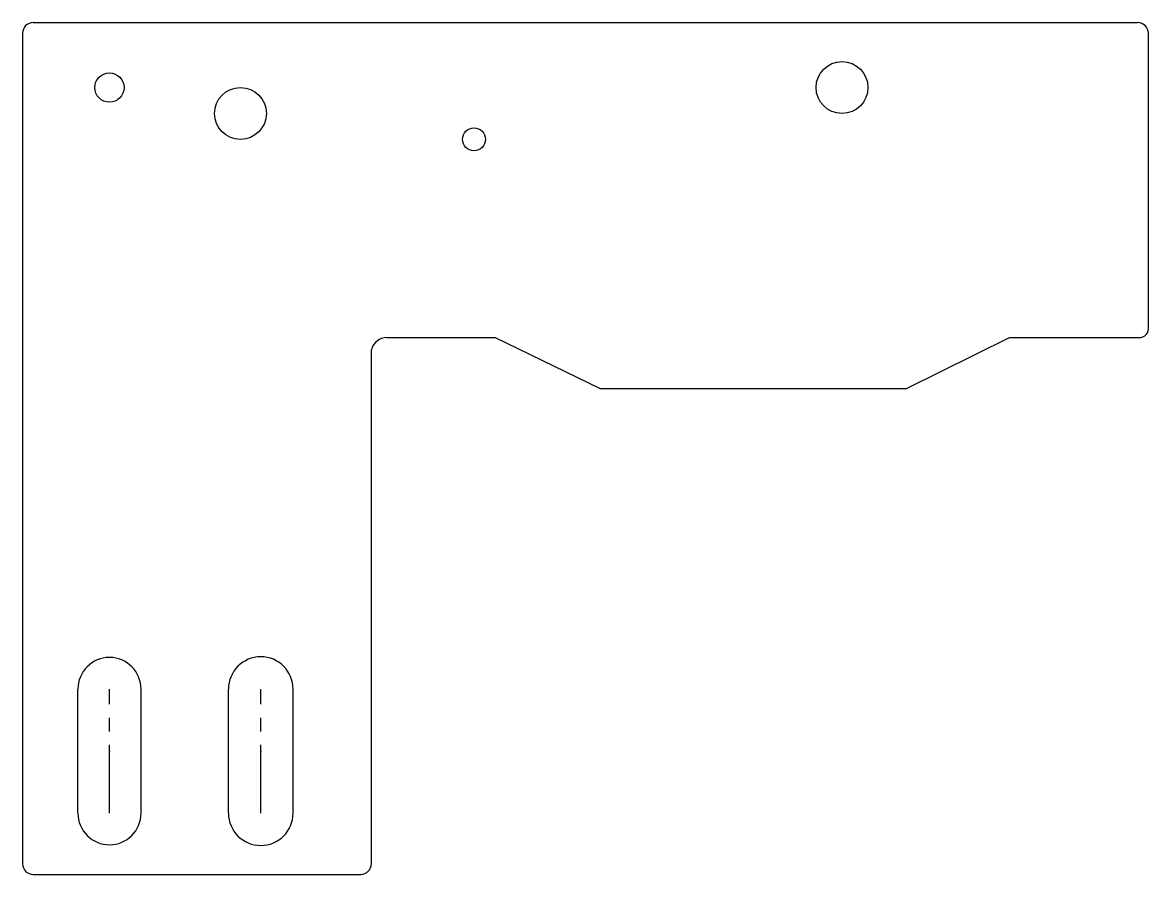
# Model space of a CAD drawing. Header units: millimetres. Extents: x 0 to 210, y 0 to 159.
import ezdxf

# ---------------------------------------------------------------- set-up
doc = ezdxf.new("R2010")
doc.units = ezdxf.units.MM
doc.header["$PDSIZE"] = -1
doc.linetypes.add('CENTERX2', pattern=[20.32, 12.7, -2.54, 2.54, -2.54])

msp = doc.modelspace()

# ---------------------------------------------------------------- linework, layer by layer
at = {"color": 7, "linetype": 'Continuous'}
for p, q in [((2, 158.7), (207.75, 158.7)), ((0, 156.7), (0, 2)), ((209.75, 102), (209.75, 156.7)), ((67.9, 100), (88.06, 100)), ((88.06, 100), (107.64, 90.55)), ((164.68, 90.55), (183.89, 100)), ((183.89, 100), (208, 100)), ((65, 2), (65, 97.72)), ((107.64, 90.55), (164.68, 90.55)), ((10.3, 11.42), (10.3, 34.53)), ((22.09, 11.42), (22.09, 34.53)), ((38.37, 11.42), (38.37, 34.53)), ((50.41, 11.42), (50.41, 34.53)), ((2, 0), (63, 0))]:
    msp.add_line(p, q, dxfattribs=at)
at = {"color": 7, "linetype": 'CENTERX2'}
for p, q in [((16.2, 11.42), (16.2, 34.53)), ((44.39, 11.42), (44.39, 34.53))]:
    msp.add_line(p, q, dxfattribs=at)
at = {"color": 7, "linetype": 'Continuous'}
for centre, radius in [((152.68, 146.59), 4.83), ((16.2, 146.59), 2.73), ((40.61, 141.76), 4.83), ((84.11, 136.94), 2.12)]:
    msp.add_circle(centre, radius, dxfattribs=at)
for centre, radius, start, end in [((2, 156.7), 2, 90, 180), ((207.75, 156.7), 2, 0, 90), ((208.05, 101.72), 1.72, 268.1945, 9.4336), ((67.86, 97.07), 2.93, 89.2145, 167.103), ((16.2, 34.53), 5.89, 0, 180), ((44.39, 34.53), 6.02, 0, 180), ((16.2, 11.42), 5.89, 180, 0), ((44.39, 11.42), 6.02, 180, 0), ((2, 2), 2, 180, 270), ((63, 2), 2, 270, 0)]:
    msp.add_arc(centre, radius, start, end, dxfattribs=at)
for p in [(16.2, 22.97), (44.39, 22.97)]:
    msp.add_point(p, dxfattribs=at)

doc.saveas('drawing.dxf')
